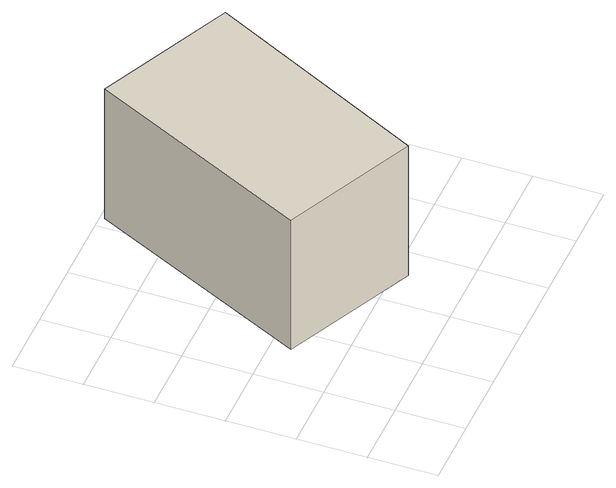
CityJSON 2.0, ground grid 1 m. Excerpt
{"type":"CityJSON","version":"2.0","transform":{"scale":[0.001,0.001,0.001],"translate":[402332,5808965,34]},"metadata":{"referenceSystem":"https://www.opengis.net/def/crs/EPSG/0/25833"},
"CityObjects":{
"building1":{"type":"Building","attributes":{"Gemeindeschluessel":"11000009","BezugspunktDach":"2200","function":"51009_1610","measuredHeight":2.26,"storeysAboveGround":0},"address":[{"country":"Germany","locality":"Berlin"}],"geometry":[{"type":"Solid","lod":"1","boundaries":[[[[0,1,2,3]],[[4,5,6,7]],[[4,7,3,2]],[[5,4,2,1]],[[6,5,1,0]],[[7,6,0,3]]]]}]}
},
"vertices":[
[2577,815,3260],[4180,4017,3260],[2182,4943,3260],[640,1712,3260],[2182,4943,998],[4180,4017,998],[2577,815,998],[640,1712,998]
]}
